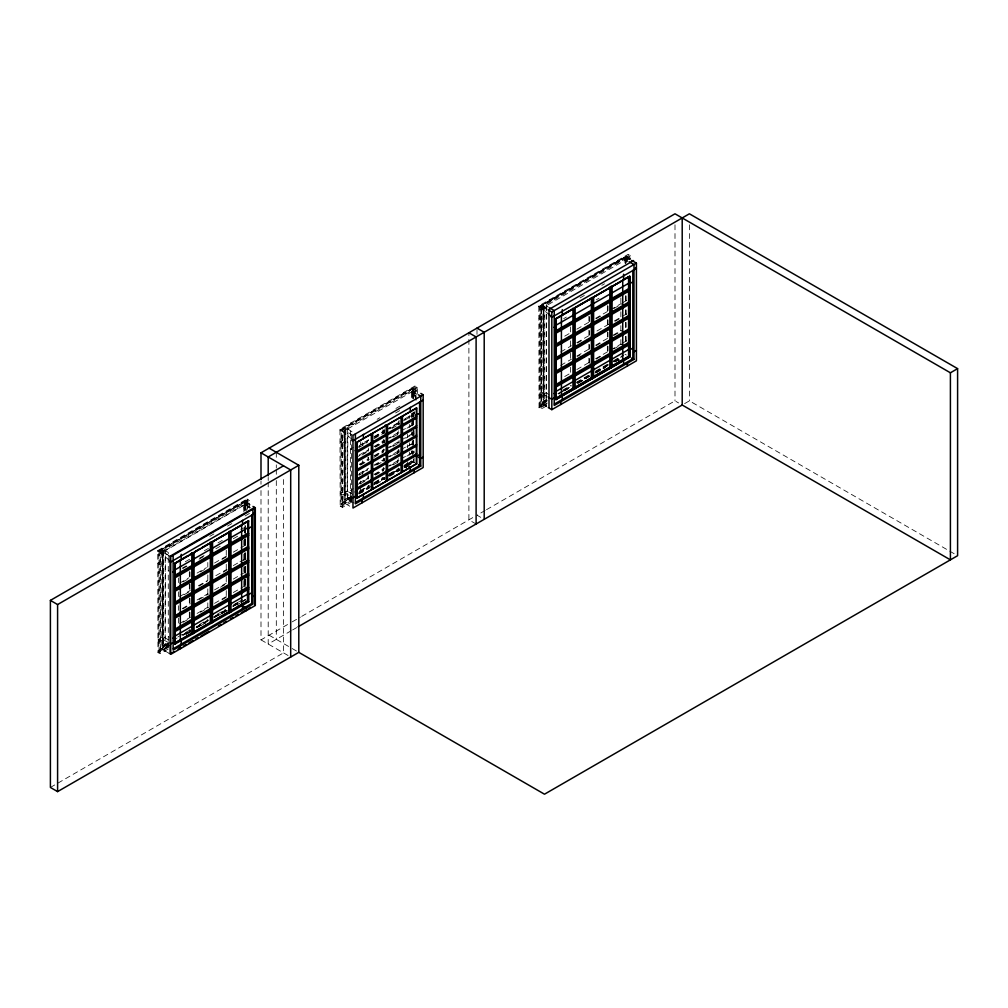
<?xml version="1.0" encoding="UTF-8"?>
<svg xmlns="http://www.w3.org/2000/svg" width="1008" height="1008" viewBox="0 0 1008 1008"><rect width="100%" height="100%" fill="white"/><g stroke="black" fill="none" stroke-linecap="round" stroke-linejoin="round"><path stroke-width="0.75" stroke-dasharray="5 3.75" d="M168.651 644.049L163.586 646.972L161.809 646.241L161.809 550.028L163.586 550.91L165.665 550.305L165.123 645.511L169.231 647.892M162.515 639.198L162.515 551.905L162.515 649.593L170.73 654.331M245.133 589.214L245.133 579.865M245.133 573.628L245.133 567.391M245.133 559.604L245.133 553.367M245.133 545.567L245.133 539.33M245.133 529.981L245.133 525.307M245.133 509.72L245.133 501.921L252.983 506.444M350.91 497.763L345.845 500.686L344.068 499.968L344.068 428.69L345.845 429.572L347.911 428.967L347.395 498.002M344.774 492.925L344.774 430.567L344.774 503.307L353.77 498.116M354.186 503.168L347.382 499.237L347.395 491.022L354.186 495.571M407.623 466.729L407.623 459.9M547.218 400.844L544.685 402.305L542.909 401.575L542.909 305.361L544.685 306.243L546.752 305.638L546.235 399.622M543.602 394.531L543.602 307.238L543.602 404.926L547.47 402.696M546.21 400.844L546.235 392.641L549.36 395.06M245.536 526.869L245.032 526.088M417.337 393.599L417.337 387.374L414.918 385.976L339.973 429.232L340.2 506.155L350.998 499.918L351.225 497.309M249.48 508.183L249.48 500.396L247.061 498.998L247.288 499.968L245.713 501.178L159.025 550.922L159.025 650.563L160.537 648.459L169.533 643.255M414.061 396.283L414.061 387.563L341.284 429.584L341.284 504.277L342.796 502.173L351.792 496.982L342.796 491.778L344.068 491.047L345.845 491.917L347.395 491.022M627.304 261.727L627.304 255.919L540.112 306.256L540.112 405.896L541.636 403.792L549.347 399.332M245.7 501.593L159.982 551.086M413.557 388.571L342.203 429.761L342.405 507.415L351.855 501.959M414.061 451.017L412.99 451.899M626.8 256.927L541.069 306.419M407.623 465.293L406.627 465.192L406.627 468.619M559.465 393.939L558.545 393.889L562.64 391.532M546.638 405.909L541.233 409.034L539.041 407.761L538.814 305.903L628.16 254.331L630.58 255.73L630.58 258.842M538.814 306.697L628.16 255.112L628.16 254.331M546.601 405.707L541.8 402.935L541.8 305.248L626.396 256.41L630 258.489M539.041 306.873L629.231 254.948L629.231 259.648M538.814 305.903L541.233 307.301L630.58 255.73M628.211 258.401L541.636 308.41L548.465 313.979M546.752 305.638L548.314 307.163M624.922 263.025L624.96 257.985L626.472 259.018L624.922 259.913L625.981 259.9L625.981 263.025M339.973 430.025L414.918 386.757L414.918 385.976M340.2 430.202L415.989 386.593L415.989 402.255M417.337 387.374L342.405 430.63L339.973 429.232M413.23 398.45L413.23 390.663L411.68 391.558L415.888 393.359L415.888 399.596M347.911 428.967L352.976 432.508M580.003 297.952L585.446 294.802M601.801 285.365L604.523 283.79M377.131 419.29L379.814 417.74M395.905 408.454L399.924 406.136M395.615 412.94L399.647 410.609M168.248 649.026L160.146 653.701L157.941 652.428L157.727 550.582L247.061 498.998M157.727 551.363L247.061 499.779M157.941 551.552L159.025 550.922M563.636 318.654L566.37 317.079M596.345 299.779L599.067 298.204M249.48 500.396L160.146 551.981L157.727 550.582M245.385 509.922L245.385 503.685L243.823 504.58L244.352 511.119M168.903 653.209L162.905 649.757L162.905 552.069L247.502 503.219L247.502 509.418M353.455 447.376L350.482 449.089L351.49 449.669M414.855 411.932L412.889 413.066L412.99 426.308M368.752 439.702L360.713 444.352L360.713 441.643M374.119 436.603L384.842 430.416M386.177 429.647L399.584 421.911M404.951 418.811L414.716 413.167M359.201 445.75L368.663 440.282M374.069 437.17L384.88 430.92M386.228 430.139L399.735 422.339M401.096 421.558L413.255 414.54L413.897 416.468M355.799 448.459L367.958 441.441L367.983 438.354M374.711 437.535L384.174 432.079M389.579 428.954L399.029 423.499M404.435 420.374L413.897 414.918M359.075 447.451L367.315 442.625M374.069 438.719L384.88 432.482M392.074 428.4L399.735 423.902M209.815 536.332L213.898 533.963M227.518 526.1L232.974 522.95M245.083 515.957L250.412 512.883M359.201 455.036L368.663 449.581M374.069 446.456L384.88 440.219M386.228 439.438L399.735 431.638M401.096 430.857L413.897 424.204L404.435 429.673M564.719 336.168L570.087 333.068M576.803 329.188L590.234 321.439M595.602 318.339L609.034 310.59M610.382 309.809L621.117 303.61M622.465 302.828L626.485 300.51M596.257 318.717L601.625 315.605M613.708 308.637L621.772 303.975M355.799 457.758L369.306 449.959M374.711 446.834L384.174 441.378M389.579 438.253L399.029 432.785M361.91 455.036L367.315 451.924M375.417 447.237L384.88 441.781M392.981 437.094L398.387 433.982L398.362 430.857M185.27 561.758L190.726 558.608M204.347 550.746L208.429 548.377M217.967 542.871L223.423 539.721M240.937 529.616L244.453 527.587M359.201 464.335L368.663 458.879M374.069 455.755L384.88 449.518M386.228 448.736L399.735 440.937M401.096 440.156L413.255 433.125L413.897 435.065M359.843 464.713L369.306 459.245M374.711 456.133L384.174 450.664M389.579 447.552L399.029 442.084M405.796 438.19L413.897 433.503M360.549 465.116L365.954 461.992M374.069 457.317L383.519 451.849L383.494 448.736M392.981 446.393L399.735 442.487M182.284 568.159L186.316 565.841M199.735 558.079L205.115 554.98M215.851 548.78L221.231 545.681M233.314 538.7L238.682 535.601M182.927 568.537L186.959 566.206M199.042 559.226L204.422 556.126M560.687 351.943L571.435 345.744M576.803 342.644L588.886 335.664M596.95 331.015L609.034 324.034M614.401 320.935L621.117 317.054M622.465 316.285L626.485 313.954M577.458 343.022L581.477 340.691M615.056 321.313L620.424 318.213M359.201 473.634L368.663 468.166M374.069 465.053L384.88 458.804M386.228 458.023L399.735 450.223M401.096 449.442L413.897 442.802L404.435 448.258M355.799 476.343L369.306 468.544M374.711 465.419L384.174 459.963M389.579 456.838L399.029 451.382M359.201 475.184L367.315 470.509M376.765 465.053L384.88 460.366M394.33 454.91L399.735 451.786M179.6 583.166L189 577.735M197.051 573.086L206.451 567.655M214.515 563.006L226.598 556.025M233.314 552.157L245.398 545.177M182.927 581.981L188.307 578.882M200.39 571.901L205.758 568.802M221.873 559.503L227.241 556.403M560.687 365.4L571.435 359.201M576.803 356.101L590.234 348.34M595.602 345.24L607.685 338.26M613.066 335.16L621.117 330.511M414.956 452.378L412.99 451.256L411.718 451.987L413.23 453.008L411.68 453.915L411.68 450.79M577.458 356.467L580.142 354.917M596.257 345.618L600.277 343.287M613.708 335.538L621.772 330.889M359.201 482.92L368.663 477.464M374.069 474.34L384.88 468.103M386.228 467.321L399.735 459.522M401.096 458.741L413.897 452.088L404.435 457.556M355.799 485.642L369.306 477.842M374.711 474.718L384.174 469.262M389.579 466.137L399.029 460.669M360.549 483.701L365.954 480.589M375.417 475.121L383.519 470.446L383.494 467.321M392.981 464.978L398.387 461.866L398.362 458.741M353.455 488.666L350.482 490.379L351.49 490.959M344.068 499.968L351.792 495.508M359.818 490.871L369.508 485.239M374.548 482.366L382.889 477.515M389.264 473.873L398.639 468.455M347.911 498.305L351.54 496.213M360.65 490.946L368.676 486.31M374.031 483.223L383.405 477.817M388.76 474.718L399.47 468.544M414.968 462.785L411.718 460.908L403.994 465.368L405.644 466.162L405.644 464.373L412.196 461.185M351.464 496.629L345.127 500.283L345.127 429.156M359.415 492.03L368.789 486.625M374.144 483.525L384.854 477.351M386.19 476.57L399.571 468.846M404.926 465.759L412.524 461.374M347.382 499.237L351.326 496.957M359.314 492.345L369.092 486.864M374.031 483.84L384.741 477.666M386.077 476.885L402.608 467.523M403.943 466.742L412.889 461.576M358.483 493.114L369.193 486.927M373.892 484.218L384.565 478.057M389.264 475.335L399.974 469.161M412.99 461.639L403.994 466.843L405.959 467.977M179.6 596.61L190.336 590.411M198.4 585.761L207.799 580.331M215.851 575.681L226.598 569.482M233.314 565.601L238.682 562.502M240.03 561.733L245.398 558.621M358.798 493.214L369.508 487.028M374.863 483.941L384.224 478.535M389.579 475.436L399.71 470.358L397.719 470.761M405.644 466.162L413.23 461.777M342.229 503.143L351.225 497.952M359.226 493.34L372.343 485.642M373.691 484.873L387.526 476.897M388.773 476.078L399.584 469.942M184.275 594.657L189.643 591.557M199.042 586.139L207.106 581.477M223.222 572.179L227.241 569.848M243.356 560.549L246.04 558.999M384.842 478.939L382.851 479.342M341.284 504.277L350.998 498.67M358.999 494.046L369.671 487.897M376.337 484.042L384.338 479.417M389.668 476.343L397.669 471.719M406.766 466.477L412.852 462.962M564.719 376.526L570.087 373.426M576.803 369.545L590.234 361.796M595.602 358.697L609.034 350.935M610.382 350.167L621.117 343.967M622.465 343.186L626.485 340.855M596.257 359.062L601.625 355.963M613.708 348.982L621.772 344.333M351.943 500.346L341.044 506.633L341.044 429.862M546.235 392.641L544.685 393.536L542.909 392.654L541.636 393.397L547.13 396.56M182.284 608.517L190.336 603.868M197.051 599.987L207.799 593.788M214.515 589.907L226.598 582.926M233.314 579.058L245.398 572.078M182.927 608.895L186.959 606.564M199.042 599.584L208.442 594.153M220.525 587.185L225.905 584.086M542.909 401.575L546.764 399.344M562.867 390.058L571.019 385.346M576.45 382.208L588.685 375.14M595.489 371.221L608 363.951M613.444 360.814L623.713 354.879M541.8 402.935L547.168 399.836M557.915 393.637L561.947 391.306M563.283 390.537L571.347 385.875M576.715 382.775L589.491 375.241M595.514 371.927L611.629 362.615M612.977 361.847L623.713 355.648M546.5 400.428L543.967 401.89L543.967 305.827M561.078 392.011L569.23 387.311M577.395 382.599L589.617 375.53M596.421 371.612L608.656 364.543M614.086 361.406L618.169 359.05L618.874 359.465L618.874 357.676M560.952 392.339L569.104 387.626M577.256 382.927L589.491 375.858M596.295 371.939L608.53 364.871M613.96 361.733L619.391 357.979M564.001 390.751L569.659 387.601M577.156 383.279L590.045 375.833M595.337 372.658L609.071 364.846M614.414 361.645L620.21 358.42M564.518 390.852L568.588 388.496M578.101 383.015L590.335 375.946M595.778 372.809L605.291 367.315M614.804 361.822L618.874 359.465M546.21 401.789L541.069 404.762L541.044 306.029M578.201 383.204L583.934 380.016M595.904 372.985L605.443 367.479M614.981 361.973L619.076 359.617M540.112 405.896L547.407 401.688M539.041 407.761L547.142 403.087M546.651 404.347L539.885 408.253L539.885 306.533M179.6 623.524L190.336 617.312M197.051 613.444L207.799 607.232M214.515 603.364L226.598 596.383M233.314 592.502L244.049 586.303M182.927 622.339L188.307 619.24M200.39 612.259L208.442 607.61M221.873 599.861L227.241 596.761M165.148 637.308L163.586 638.203L161.809 637.321L160.537 638.064L168.374 642.587M168.449 636.527L169.231 637.232M161.809 646.241L168.764 642.197M177.988 636.867L190.21 629.811M199.445 624.519L207.887 619.605M217.111 614.326L225.263 609.613M233.705 604.699L237.787 602.343L238.304 603.263M238.707 601.852L242.575 599.621M165.665 644.578L169.281 642.487M173.061 640.307L177.143 637.951M182.574 634.813L190.726 630.113M196.169 626.963L208.404 619.907M213.835 616.77L226.069 609.701M232.861 605.783L238.304 602.645M169.205 642.902L162.88 646.556L162.88 550.494M182.7 635.116L190.865 630.403M196.295 627.266L208.53 620.197M213.961 617.06L226.195 610.004M232.999 606.073L239.602 602.267M165.123 645.511L169.067 643.23M185.296 633.868L190.726 630.731M196.169 627.593L208.404 620.525M213.835 617.387L227.43 609.538M232.861 606.4L242.248 600.982M182.902 635.418L190.651 631.071M196.535 627.543L206.905 621.684M214.238 617.324L227.228 609.953M233.314 606.312L243.848 600.352M186.14 633.956L190.676 631.348M197.014 627.682L205.166 622.969M214.679 617.476L226.913 610.407M242.852 601.209L245.385 599.747M186.203 634.171L190.726 631.588M201.537 625.237L205.708 622.931M219.253 615.019L227.43 610.294M237.044 604.838L239.778 603.263M243.193 601.184L245.536 599.836M159.982 649.429L168.966 644.238M186.581 634.07L190.651 631.726M221.81 613.733L227.228 610.596M159.025 650.563L168.752 644.956L168.752 646.191M168.928 645.876L162.502 649.58L160.537 648.459L160.537 550.771L170.73 556.643M157.941 652.428L171.511 644.402M162.905 649.757L168.273 646.645M168.273 647.451L158.798 652.919L158.798 551.2L248.132 499.615L248.044 509.519M260.996 490.543L260.996 639.878L290.846 622.642M292.207 621.86L300.359 617.161M301.72 616.367L474.302 516.726M485.138 510.476L476.998 515.176L481.799 517.948M486.499 509.695L674.995 400.856L678.598 402.935M291.249 630.731L268.204 644.036L268.204 482.126M292.61 629.937L296.692 627.593M684.596 403.628L689.396 400.856L954.878 554.135M50.4 787.45L283.5 652.869L283.5 476.809M618.169 359.05L617.236 358.672L617.236 360.133M630.554 259.749L626.233 257.254L626.233 261.929M541.8 305.248L547.798 308.713M547.13 309.267L541.636 306.092L541.636 403.792L547.13 406.955M624.922 354.186L626.333 355.005M619.781 360.952L617.803 359.806L617.803 360.461M412.99 398.248L412.99 388.899L419.656 392.742M411.68 397.795L411.718 389.63L413.23 390.663M409.311 467.12L406.161 464.675M352.976 435.305L342.796 429.421L342.796 502.173L351.805 507.377M350.482 434.675L351.49 435.254L351.49 438.14M406.539 467.649L404.561 466.515L404.561 467.158L413.557 461.966L413.469 456.523M476.104 524.009L468.896 519.851L468.896 332.791M340.2 506.155L342.405 507.415M243.86 512.014L243.86 502.664L245.385 503.685M250.475 507.793L244.881 504.567L244.881 510.804M165.123 550.62L168.273 552.434L168.286 647.338M162.905 552.069L168.903 555.521M244.667 599.344L245.599 599.873M168.235 556.013L169.231 556.592M237.069 603.729L237.787 604.132L237.787 602.343M236.704 604.472L238.682 605.619M168.235 570.427L169.231 571.007M269.098 635.204L290.858 647.766M292.181 648.535L298.796 652.352M226.258 610.81L226.901 611.188M260.996 639.878L288.301 655.641M189.328 632.129L189.983 632.507L189.983 629.395M168.273 639.74L165.123 637.913L165.148 550.015M412.99 391.217L417.551 394.922M351.893 439.173L342.796 431.739L414.968 390.033L414.968 397.013M245.133 504.239L249.694 507.956M169.646 560.511L160.537 553.077L247.111 503.068L247.111 509.292L247.288 499.968M628.16 255.112L628.375 259.661M414.918 386.757L415.145 397.114M351.074 501.115L351.49 501.606L351.49 439.576M689.396 224.797L689.396 400.856M674.995 224.797L674.995 400.856M626.812 256.511L626.8 262.508M626.396 256.41L626.396 262.609M625.981 295.76L626.119 301.442M625.981 309.784L626.119 315.302M625.981 322.258L626.119 327.625M625.981 336.281L626.119 341.485M625.766 258.602L625.766 263.277M625.766 296.012L625.766 300.699M625.766 310.048L625.766 314.723M625.766 322.522L625.766 327.197M625.766 336.546L625.766 341.221M625.439 260.215L625.439 263.327M625.439 296.062L625.439 300.737M625.439 310.099L625.439 314.773M625.439 322.56L625.439 327.247M625.439 336.596L625.439 341.271M620.865 297.94L620.865 305.638M620.865 311.8L620.865 317.961M620.865 325.66L620.865 331.821M620.865 339.52L620.865 345.681M608 305.978L608 310.64M608 319.952L608 324.614M608 332.375L608 337.025M608 346.336L608 350.998M607.358 305.613L607.358 311.812M607.358 319.574L607.358 325.786M607.358 331.997L607.358 338.209M607.358 345.971L607.358 352.17M589.529 316.638L589.529 322.85M589.529 330.611L589.529 335.273M589.529 344.585L589.529 349.234M589.529 358.546L589.529 363.208M588.886 316.273L588.886 322.484M588.886 330.233L588.886 334.895M588.886 344.207L588.886 348.869M588.886 358.18L588.886 362.83M570.427 326.932L570.427 333.144M570.427 340.893L570.427 347.105M570.427 353.317L570.427 361.078M570.427 367.29L570.427 373.489M546.235 305.348L546.21 393.246M544.685 306.243L544.685 402.305M541.233 307.301L541.233 409.034M476.998 329.679L476.998 334.404M414.061 411.755L414.061 416.468M414.061 430.605L414.061 435.317M414.061 458.048L414.061 462.256M413.57 388.143L413.557 396.938M413.557 412.297L413.456 416.455M413.469 421.533L413.557 424.872M413.456 430.214L413.469 435.292M413.557 440.572L413.456 443.974M413.23 414.049L413.23 417.161M413.23 418.723L413.23 426.51M413.393 430.655L413.393 435.242M413.23 440.546L413.23 445.221M413.255 451.723L413.255 453.272M413.393 459.169L413.393 461.866M412.99 388.899L412.99 398.664M412.99 412.625L412.99 417.337M412.99 418.912L412.99 425.187M412.99 431.474L412.99 434.612M412.99 440.899L412.99 444.037M412.99 440.345L412.889 445.171M412.99 451.256L412.889 454.356M412.738 391.545L412.738 397.782M412.738 413.368L412.738 416.48M412.738 422.717L412.738 425.842M412.738 432.079L412.738 435.191M412.738 441.428L412.738 444.541M412.738 450.778L412.738 453.902M412.524 390.247L412.524 398.047M412.524 413.633L412.524 416.745M412.524 418.307L412.524 426.107M412.524 432.331L412.524 435.456M412.524 441.693L412.524 444.805M412.196 391.86L412.196 398.084M412.196 413.683L412.196 416.795M412.196 418.358L412.196 426.145M412.196 441.743L412.196 444.856M412.196 451.093L412.196 454.205M411.718 413.015L411.718 417.69M411.68 422.73L411.68 425.855M411.718 431.726L411.68 435.204M409.487 415.636L409.487 418.345M409.487 424.456L409.487 427.518M409.487 442.802L409.487 445.864M409.487 451.975L409.487 455.036M409.487 462.319L409.487 465.028M407.623 434.083L407.623 437.144M407.623 444.78L407.623 447.842M399.067 420.412L399.067 425.061M399.067 440.546L399.067 443.646M399.067 449.845L399.067 452.945M398.362 421.571L398.362 424.67M398.362 449.455L398.362 452.554M398.362 468.04L398.362 471.139M397.719 432.041L397.719 435.141M397.719 450.626L397.719 453.726M397.719 459.925L397.719 463.025M384.199 428.992L384.199 433.642M384.199 439.841L384.199 442.94M384.199 458.426L384.199 461.525M383.494 430.151L383.494 433.251M383.494 439.438L383.494 442.537M383.494 458.035L383.494 461.135M382.851 429.773L382.851 432.873M382.851 440.622L382.851 443.722M382.851 449.908L382.851 453.008M382.851 468.506L382.851 471.605M368.638 448.031L368.638 451.118M368.638 457.317L368.638 460.417M368.638 475.915L368.638 479.002M368.638 485.201L368.638 488.3L367.983 484.835M367.983 456.952L367.983 460.039M367.983 475.537L367.983 478.636M362.578 442.726L362.578 445.423M362.578 460.719L362.578 463.768M362.578 471.416L362.578 474.478M362.578 489.409L362.578 492.106M360.713 481.043L360.713 484.105M360.713 486.977L359.705 495.697M350.532 431.096L350.545 501.064M347.395 428.677L347.382 491.639M345.845 429.572L345.845 500.686M276.305 452.302L276.305 458.59M276.305 464.877L276.305 468.014M276.305 469.589L276.305 474.302M276.305 480.589L276.305 639.362M268.204 477.414L268.204 480.551M260.996 481.118L260.996 484.256M246.204 500.585L246.204 510.754M245.713 501.178L245.7 509.972M245.599 527.965L245.599 532.577M245.599 538.738L245.624 545.391M245.599 552.611L245.624 559.251M245.599 566.471L245.624 573.111M245.536 579.222L245.599 586.492M245.385 528.62L245.385 533.308M245.385 539.545L245.385 545.769M245.385 553.568L245.398 560.183M245.385 567.592L245.385 573.829M245.385 580.066L245.385 586.303M245.133 501.921L245.133 510.287M245.133 528.746L245.133 533.459M245.133 539.721L245.032 546.109M245.032 553.82L245.133 560.095M245.133 566.357L245.032 573.842M245.133 578.894L245.032 586.152M244.881 527.953L244.881 532.627M244.881 538.864L244.881 545.101M244.881 552.888L244.881 559.125M244.881 566.924L244.881 573.161M244.881 579.398L244.881 585.635M244.667 503.269L244.667 511.069M244.667 528.217L244.667 532.892M244.667 539.129L244.667 545.366M244.667 553.153L244.667 559.39M244.667 567.189L244.667 573.426M244.667 579.663L244.667 585.887M244.352 540.729L244.352 546.966M244.352 554.765L244.352 561.002M244.352 567.239L244.352 573.464M244.352 581.263L244.352 587.5M243.86 540.074L243.823 546.664M243.86 554.098L243.823 560.7M243.86 566.572L243.823 573.174M243.86 580.595L243.823 587.198M236.137 603.338L236.137 604.813M226.258 550.28L226.258 556.492M226.258 564.241L226.258 570.452M226.258 576.664L226.258 582.876M226.258 590.638L226.258 596.837M207.799 562.489L207.799 567.151M207.799 574.913L207.799 581.112M207.799 588.874L207.799 595.085M207.799 602.847L207.799 609.059M189.983 571.977L189.983 576.626M189.983 584.388L189.983 590.6M189.983 598.361L189.983 604.561M189.983 612.322L189.983 618.534M189.328 571.599L189.328 577.811M189.328 584.01L189.328 590.222M189.328 597.983L189.328 604.195M189.328 611.957L189.328 618.156M178.466 578.012L178.466 582.624M178.466 591.872L178.466 596.484M178.466 605.732L178.466 610.344M178.466 618.055L178.466 624.217M163.586 550.91L163.586 646.972M159.944 550.696L160.146 653.701M540.112 317.873L539.041 318.503L541.233 319.763L543.602 318.402L541.636 317.255L540.112 317.873M341.284 441.202L340.2 441.832L342.405 443.092L344.774 441.731L342.796 440.584L341.284 441.202M159.025 562.54L157.941 563.17L160.146 564.43L162.515 563.069L160.537 561.922L159.025 562.54M341.284 493.038L340.2 493.668L342.405 494.941L344.774 493.567L342.796 492.421L341.284 493.038M540.112 394.657L539.041 395.275L541.233 396.547L543.602 395.174L541.636 394.04L540.112 394.657M159.025 639.324L157.941 639.941L160.146 641.214L162.515 639.853L160.537 638.707L159.025 639.324M619.781 261.967L617.35 260.568L617.791 262.118L619.781 263.264L619.781 261.967M552.031 301.077L549.612 299.678L550.053 301.228L552.031 302.375L552.031 301.077M406.539 393.611L404.12 392.213L404.561 393.763L406.539 394.909L406.539 393.611M353.203 424.406L350.771 423.007L351.212 424.557L353.203 425.704L353.203 424.406M238.682 506.633L236.263 505.235L236.704 506.785L238.682 507.931L238.682 506.633M170.944 545.744L168.525 544.345L168.966 545.895L170.944 547.042L170.944 545.744"/><path stroke-width="1.5" d="M555.874 398.614L628.879 356.467L628.879 276.746L629.861 276.356L629.861 357.034L555.862 399.571L555.862 318.881L629.698 276.255L629.698 356.945L555.862 399.571M174.787 643.293L247.792 601.133L247.792 521.413L248.774 521.023L174.762 563.548L174.938 644.339L174.938 563.648M260.996 479.543L260.996 452.819L674.995 213.797L950.405 372.796L957.6 368.638L957.6 555.698L544.496 794.203L298.796 652.352L57.595 791.608L50.4 787.45L50.4 600.39L283.5 465.809M633.604 260.555L548.995 309.406L548.995 407.093M548.302 309.947L551.817 311.976L636.413 263.138L636.413 360.826L551.817 409.664L548.302 407.635M50.4 600.39L57.595 604.548L298.796 465.293L298.796 652.352M423.184 394.783L352.976 435.305L352.976 508.057L423.184 467.523L423.171 394.771L420.827 393.422M555.572 318.717L560.246 316.021M562.288 399.47L562.288 396.056L561.418 395.073L561.418 315.34L572.317 309.053M575.039 307.478L623.599 279.972L623.599 274.214M623.902 279.266L628.879 276.746M555.862 318.881L629.861 276.356M423.171 400.113L352.976 440.635L351.956 440.042M555.572 325.471L629.811 282.605M554.047 327.348L555.862 326.113M632.822 281.875L629.861 283.588L628.576 283.324M357.021 442.21L416.632 408.001L416.632 463.743L357.185 498.053L357.021 442.21L416.632 408.001M556.504 330.385L629.017 288.515L629.861 289.006L556.013 331.645M583.367 316.436L586.051 314.887M600.818 306.356L603.502 304.807M556.013 333.207L629.861 290.569L629.017 290.077M255.326 507.805L170.717 556.643L170.73 654.331L255.326 605.493L255.314 507.805L252.97 506.444M355.219 450.677L357.021 449.442M419.593 413.519L415.636 415.145M416.632 416.493L357.172 450.815L356.328 450.324M357.172 452.378L416.632 418.043M174.485 563.384L187.135 556.076M189.857 554.501L192.591 552.938M195.313 551.363L199.395 548.995M202.129 547.432L242.512 524.639L242.512 520.33M243.974 523.265L246.317 521.917M174.762 563.548L248.598 520.922L248.774 601.713L174.762 644.238M556.504 343.829L572.62 334.53M575.303 332.98L629.017 301.972L629.861 302.45L556.013 345.101M416.632 425.779L357.172 460.114L356.328 459.623M587.399 327.562L590.083 326.012M556.013 346.651L629.861 304.013M357.172 461.664L416.632 427.342M174.485 570.137L248.724 527.272M172.96 572.027L174.762 570.78M251.735 526.541L248.774 528.255L247.489 527.99M357.172 469.4L416.632 435.078M175.417 575.051L247.93 533.182L248.774 533.673L174.913 576.311M357.172 470.963L416.632 436.64M198.248 563.434L200.932 561.872M215.699 553.354L218.383 551.804M556.504 357.286L629.017 315.416L629.861 315.907L556.013 358.546M174.913 577.874L248.774 535.235L247.93 534.744M579.335 345.668L582.019 344.119M596.799 335.588L599.483 334.039M556.013 360.108L629.861 317.47L629.017 316.978M416.632 444.377L357.172 478.699L356.328 478.208M357.172 480.262L416.632 445.927M175.417 588.496L191.533 579.197M194.216 577.647L247.93 546.638L248.774 547.117L174.913 589.768M202.268 574.56L204.952 572.998M207.648 571.448L210.332 569.898M225.099 561.38L229.131 559.049M242.563 551.3L245.246 549.751M556.504 370.742L629.017 328.873L629.861 329.364L556.013 372.002M174.913 591.318L248.774 548.68L247.93 548.201M583.367 356.794L586.051 355.244M357.172 487.998L416.632 453.663M556.013 373.552L629.861 330.914M357.172 489.548L416.632 455.225M355.219 491.967L357.021 490.732M419.593 454.797L415.636 456.422M352.976 497.662L355.396 496.264M423.184 457.128L420.764 458.527L418.333 457.128M175.417 601.952L247.93 560.083L248.774 560.574L174.913 603.212M357.021 497.952L416.632 463.743M194.216 592.654L196.9 591.104M211.667 582.574L214.364 581.024M556.504 384.187L629.017 342.317L629.861 342.808L556.013 385.447M174.913 604.775L248.774 562.136M575.303 374.888L578 373.338M592.767 364.82L595.451 363.258M355.547 502.425L419.593 465.457L419.593 401.978M556.013 387.009L629.861 344.371M418.333 394.771L420.764 396.169L420.764 466.124L355.396 503.861L355.396 433.906M555.572 391.696L629.811 348.831M554.047 393.574L555.862 392.339M632.822 348.1L629.861 349.814L628.576 349.549M175.417 615.409L247.93 573.539L248.774 574.031L174.913 616.669M554.236 397.883L551.817 399.281L548.302 397.24M633.994 351.83L636.413 350.431M186.152 610.76L188.849 609.21M198.248 603.779L200.932 602.23M203.616 600.68L206.3 599.13M221.067 590.6L225.099 588.281M238.531 580.52L241.214 578.97M174.913 618.232L248.774 575.581L247.93 575.102M555.572 398.45L628.576 356.303L629.861 357.034M591.419 297.549L591.419 378.265L592.767 377.483M554.387 404.044L632.822 358.747L632.822 270.333M629.143 261.727L633.994 264.537L633.994 359.428L554.236 405.481L554.236 310.577L549.385 307.78M175.417 628.853L191.533 619.555M194.216 618.005L247.93 586.996L248.774 587.475L174.913 630.113M207.648 611.806L210.332 610.256M242.563 591.646L245.246 590.096M174.913 631.676L248.774 589.037M174.485 636.363L248.724 593.498M172.96 638.253L174.762 637.006M251.735 592.767L248.774 594.481L247.489 594.216M170.73 643.948L173.149 642.55M252.907 596.497L255.326 595.098M174.485 643.117L247.489 600.97L248.774 601.713M173.288 648.711L251.735 603.414L251.735 515M174.132 651.584L170.1 653.902L170.1 556.214L254.696 507.377L254.696 605.065M178.151 649.253L180.848 647.703M183.532 646.153L186.215 644.603M188.899 643.054L192.931 640.723M195.615 639.173L198.299 637.623M200.983 636.073L209.047 631.424M218.446 625.993L221.13 624.443M223.814 622.894L226.498 621.344M230.53 619.025L233.213 617.463M235.897 615.913L238.581 614.363M241.277 612.814L245.297 610.495M247.981 608.945L250.677 607.396M298.053 626.8L682.202 405.014L950.405 559.856L950.405 372.796M957.6 368.638L689.396 213.797L268.204 456.977L268.204 475.839M631.726 260.429L636.413 263.138M635.393 267.876L636.413 268.468L551.817 317.306L550.784 316.714M611.239 286.121L612.083 286.6L612.083 367.315L611.239 366.824M561.418 315.34L562.288 315.365L562.288 309.62M631.575 358.029L633.994 359.428M591.419 378.265L592.263 378.756L592.263 298.04M476.998 328.117L484.205 332.262L484.205 519.334M468.896 332.791L476.104 336.949L476.104 524.009M410.193 411.516L410.369 407.295M385.384 425.036L386.228 425.527L386.228 481.295M418.333 464.726L420.764 466.124M363.283 438.593L363.447 434.385M363.283 494.348L363.447 497.864M269.098 448.144L298.796 465.293M260.996 452.819L290.695 469.967L290.695 657.027M254.293 512.543L255.314 513.135L170.717 561.973L169.697 561.38M247.792 521.413L247.489 600.97M230.139 530.788L230.983 531.266L230.983 611.982L230.139 611.491M241.643 604.334L242.512 605.317L242.512 608.744M243.898 606.488L246.33 607.9L246.33 610.684M180.331 639.74L181.201 640.723L181.201 644.137M548.465 313.979L550.733 315.844M409.802 466.553L410.369 470.774M241.945 604.51L242.336 605.228M180.634 639.916L181.024 640.622M682.202 217.955L682.202 405.014M628.576 276.57L628.576 356.303M627.417 363.233L627.417 366.017M623.599 364.077L623.599 360.65L622.73 359.667L622.73 279.947M593.611 297.259L593.611 377.975M575.152 307.919L575.152 388.634M560.813 401.675L560.813 404.473M556.025 318.982L556.025 399.672M551.817 311.976L551.817 409.664M416.455 407.9L416.455 463.642M414.187 469.93L414.187 472.727M402.444 416.165L402.444 471.933M401.083 416.947L401.083 472.714M387.576 424.746L387.576 480.514M372.708 433.327L372.708 489.094M371.36 434.108L371.36 489.875M361.985 500.069L361.985 502.853M357.185 442.31L357.185 498.053M252.907 509.204L252.907 604.094L173.149 650.147L173.149 555.257M241.643 524.614L241.643 605.77M212.524 541.926L212.524 622.642M194.053 552.586L194.053 633.301M181.201 554.287L181.201 560.032L180.331 560.007L180.331 641.164M179.726 646.342L179.726 649.139M57.595 604.548L57.595 791.608M610.722 287.381L609.878 286.889L609.878 367.605L610.722 368.096L610.722 287.381M573.804 308.7L572.96 308.209L572.96 388.924L573.804 389.416L573.804 308.7M229.635 532.048L228.791 531.556L228.791 612.272L229.635 612.763L229.635 532.048M211.163 542.707L210.319 542.216L210.319 622.931L211.163 623.423L211.163 542.707M192.704 553.367L191.86 552.888L191.86 633.591L192.704 634.082L192.704 553.367"/></g></svg>
